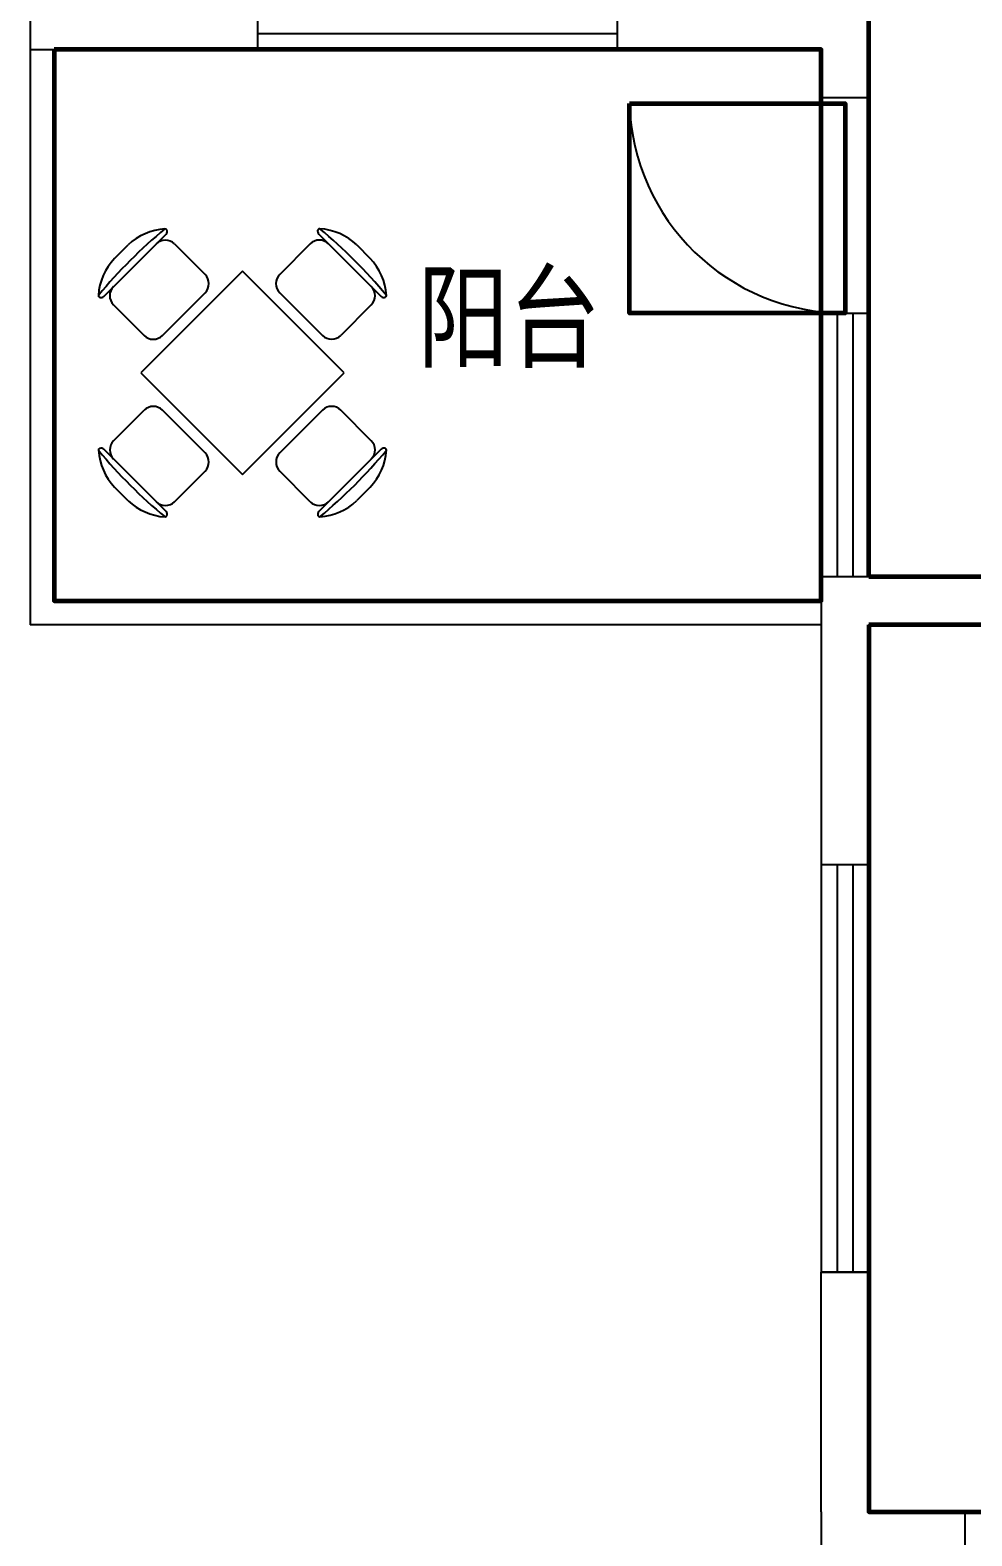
# Model space of a CAD drawing. Extents: x -355483 to -326583, y -641147 to -611949.
# Drawn here: x -354483 to -350554, y -633649 to -627369 of the extents above; entities that cross this region are included whole.
import ezdxf

# ---------------------------------------------------------------- set-up
doc = ezdxf.new("R2010")
doc.units = 0
doc.header["$LTSCALE"] = 1000
doc.header["$MEASUREMENT"] = 0
doc.layers.get('0').update_dxf_attribs({"linetype": 'CONTINUOUS'})
for name, color, linetype in [('BALCONY', 2, 'CONTINUOUS'), ('PUB_TEXT', 7, 'CONTINUOUS'), ('WALL', 2, 'CONTINUOUS'), ('WINDOW', 3, 'CONTINUOUS'), ('洁具', 6, 'CONTINUOUS')]:
    doc.layers.add(name, color=color, linetype=linetype)
for name, color, linetype, lineweight in [('GT_客厅', 2, 'CONTINUOUS', 60), ('GT_门', 245, 'CONTINUOUS', 60), ('GT_阳台', 6, 'CONTINUOUS', 60)]:
    doc.layers.add(name, color=color, linetype=linetype, lineweight=lineweight)
doc.styles.add('-黑体', font='simhei.ttf', dxfattribs={"width": 0.7})
doc.styles.get("Standard").update_dxf_attribs({"font": 'GBENOR', "bigfont": 'GBCBIG'})

# ---------------------------------------------------------------- blocks, each defined once
blk = doc.blocks.new('$plan$00000285')
for p, q in [((-728.8, 395.1), (-403.6, 720.3)), ((392.7, 720.5), (717.9, 395.3)), ((-672, 593.4), (-601.9, 663.5)), ((-359.4, 669.1), (-200.3, 510)), ((348.5, 669.3), (189.4, 510.2)), ((591, 663.6), (661.1, 593.5)), ((-5.3, 527.4), (-535.7, -3)), ((525, -3), (-5.3, 527.4)), ((-423, 191.8), (-200.3, 414.5)), ((189.4, 414.7), (412.1, 192)), ((-677.6, 350.9), (-518.5, 191.8)), ((666.7, 351.1), (507.6, 192)), ((-535.7, -3), (-5.3, -533.3)), ((-5.3, -533.3), (525, -3)), ((-677.4, -357), (-518.3, -197.9)), ((-200.1, -420.6), (-422.8, -197.9)), ((412.3, -197.7), (189.6, -420.4)), ((666.9, -356.8), (507.8, -197.7)), ((-403.4, -726.5), (-728.6, -401.2)), ((718.1, -401), (392.9, -726.3)), ((-359.2, -675.2), (-200.1, -516.1)), ((348.7, -675), (189.6, -515.9)), ((-601.7, -669.6), (-671.8, -599.5)), ((661.3, -599.3), (591.2, -669.4))]:
    blk.add_line(p, q)
for centre, radius, start, end in [((1327.3, -1335.8), 2712.7, 129.8023, 140.1977), ((-385.7, 433.5), 315.6, 94.27346, 133.23486), ((-408.5, 738.3), 10, 22.33001, 94.27346), ((-417.7, 734.5), 20, 315, 22.33001), ((406.8, 734.7), 20, 157.66999, 225), ((397.6, 738.5), 10, 85.72654, 157.66999), ((-1338.2, -1335.6), 2712.7, 39.8023, 50.1977), ((374.8, 433.7), 315.6, 46.76514, 85.72654), ((-407.1, 621.3), 67.5, 45, 135), ((396.2, 621.5), 67.5, 45, 135), ((-442, 377.2), 315.6, 136.76514, 175.72654), ((431.2, 377.4), 315.6, 4.27346, 43.23486), ((-248, 462.2), 67.5, 315, 45), ((237.1, 462.4), 67.5, 135, 225), ((-746.8, 399.9), 10, 175.72654, 247.66999), ((-743, 409.2), 20, 247.66999, 315), ((-629.8, 398.6), 67.5, 135, 225), ((619, 398.8), 67.5, 315, 45), ((732.1, 409.4), 20, 225, 292.33001), ((735.9, 400.1), 10, 292.33001, 4.27346), ((-470.7, 239.5), 67.5, 225, 315), ((459.9, 239.7), 67.5, 225, 315), ((-470.5, -245.6), 67.5, 45, 135), ((460.1, -245.4), 67.5, 45, 135), ((-629.6, -404.7), 67.5, 135, 225), ((619.2, -404.5), 67.5, 315, 45), ((-746.6, -406.1), 10, 112.33001, 184.27346), ((-441.8, -383.3), 315.6, 184.27346, 223.23486), ((1327.5, 1329.7), 2712.7, 219.8023, 230.1977), ((-742.8, -415.3), 20, 45, 112.33001), ((-247.8, -468.4), 67.5, 315, 45), ((237.3, -468.2), 67.5, 135, 225), ((-1338, 1329.9), 2712.7, 309.8023, 320.1977), ((431.3, -383.1), 315.6, 316.76514, 355.72654), ((732.3, -415.1), 20, 67.66999, 135), ((736.1, -405.9), 10, 355.72654, 67.66999), ((-385.5, -439.7), 315.6, 226.76514, 265.72654), ((-406.9, -627.5), 67.5, 225, 315), ((396.4, -627.3), 67.5, 225, 315), ((375, -439.5), 315.6, 274.27346, 313.23486), ((-408.3, -744.4), 10, 265.72654, 337.66999), ((-417.5, -740.6), 20, 337.66999, 45), ((407, -740.4), 20, 135, 202.33001), ((397.8, -744.2), 10, 202.33001, 274.27346)]:
    blk.add_arc(centre, radius, start, end)
at = {"width": 0.8, "flags": 9}
for tag in ['XSIZE', 'YSIZE']:
    blk.add_attdef(tag, (0, 0), '', height=0.5, dxfattribs=at)
blk = doc.blocks.new('M_A2ZXL')
blk.add_line((-0.4717, 0), (-0.4717, -0.9996))
blk.add_arc((-0.5, 0), 1, 271.62314, 0)

msp = doc.modelspace()

# ---------------------------------------------------------------- linework, layer by layer
at = {"layer": 'BALCONY'}
for p, q in [((-354483.1, -627449), (-354483.1, -629849)), ((-354383.1, -627449), (-354383.1, -629749)), ((-351183.1, -629749), (-354383.1, -629749)), ((-351183.1, -629849), (-354483.1, -629849))]:
    msp.add_line(p, q, dxfattribs=at)
at = {"layer": 'GT_客厅'}
for points in [[(-350983.1, -629649), (-350983.1, -627149), (-351083.1, -627149), (-351083.1, -625949), (-346910.7, -625949), (-346910.7, -629649), (-350983.1, -629649)], [(-350983.1, -629849), (-350983.1, -633549), (-346280.7, -633549), (-346280.7, -629849), (-350983.1, -629849)]]:
    msp.add_lwpolyline(points, dxfattribs=at)
at = {"layer": 'GT_门'}
msp.add_lwpolyline([(-351982.8, -627674.5), (-351083.1, -627674.5), (-351083.1, -628549), (-351982.8, -628549), (-351982.8, -627674.5)], dxfattribs=at)
at = {"layer": 'GT_阳台'}
msp.add_lwpolyline([(-354383.1, -627449), (-354383.1, -629749), (-351183.1, -629749), (-351183.1, -627449), (-354383.1, -627449)], dxfattribs=at)
at = {"layer": 'WALL'}
for p, q in [((-352032.8, -627449), (-352032.8, -627249)), ((-352032.8, -627449), (-352032.8, -627249)), ((-350983.1, -627249), (-350983.1, -627649)), ((-352032.8, -627449), (-351183.1, -627449)), ((-351183.1, -627449), (-351183.1, -627649)), ((-351183.1, -627649), (-350983.1, -627649)), ((-350983.1, -632549), (-351183.1, -632549)), ((-351183.1, -633549), (-351183.1, -632549)), ((-351183.1, -632549), (-350983.1, -632549)), ((-350983.1, -633549), (-350983.1, -632549)), ((-351183.1, -633549), (-351183.1, -633749)), ((-350583.1, -633549), (-350983.1, -633549))]:
    msp.add_line(p, q, dxfattribs=at)
for points in [[(-354283.1, -627449), (-353532.6, -627449), (-353532.6, -627249), (-354283.1, -627249), (-354283.1, -626049), (-354483.1, -626049), (-354483.1, -627449)], [(-351183.1, -629849), (-351183.1, -630849), (-350983.1, -630849), (-350983.1, -629849), (-349183.1, -629849), (-349183.1, -629649), (-351183.1, -629649)], [(-350583.1, -633749), (-350583.1, -635749), (-350383.1, -635749), (-350383.1, -633749), (-348583.1, -633749), (-348583.1, -633549), (-350583.1, -633549)]]:
    msp.add_lwpolyline(points, close=True, dxfattribs=at)
at = {"layer": 'WINDOW'}
for p, q in [((-353532.6, -627382.4), (-352032.8, -627382.4)), ((-353532.6, -627449), (-352032.8, -627449)), ((-351183.1, -627649), (-351183.1, -628549)), ((-351183.1, -628549), (-351183.1, -629649)), ((-351183.1, -628549), (-350983.1, -628549)), ((-351116.5, -628549), (-351116.5, -629649)), ((-351049.8, -628549), (-351049.8, -629649)), ((-350983.1, -628549), (-350983.1, -629649)), ((-351183.1, -630849), (-351183.1, -632549)), ((-351116.5, -630849), (-351116.5, -632549)), ((-351049.8, -630849), (-351049.8, -632549)), ((-350983.1, -630849), (-350983.1, -632549))]:
    msp.add_line(p, q, dxfattribs=at)

# ---------------------------------------------------------------- block references
at = {"layer": 'WINDOW', "xscale": -900, "yscale": -900, "zscale": 900, "rotation": 90}
msp.add_blockref('M_A2ZXL', (-351083.1, -628099), dxfattribs=at)
at = {"layer": '洁具', "xscale": 0.7999999970197678, "yscale": 0.7999999970197678, "zscale": 0.8}
msp.add_blockref('$plan$00000285', (-353593, -628795.6), dxfattribs=at)

# ---------------------------------------------------------------- texts
at = {"layer": 'PUB_TEXT', "linetype": 'Continuous', "style": '-黑体', "width": 0.8}
msp.add_text('阳台', height=350, dxfattribs=at).set_placement((-352867, -628739.9))

doc.saveas('drawing.dxf')
